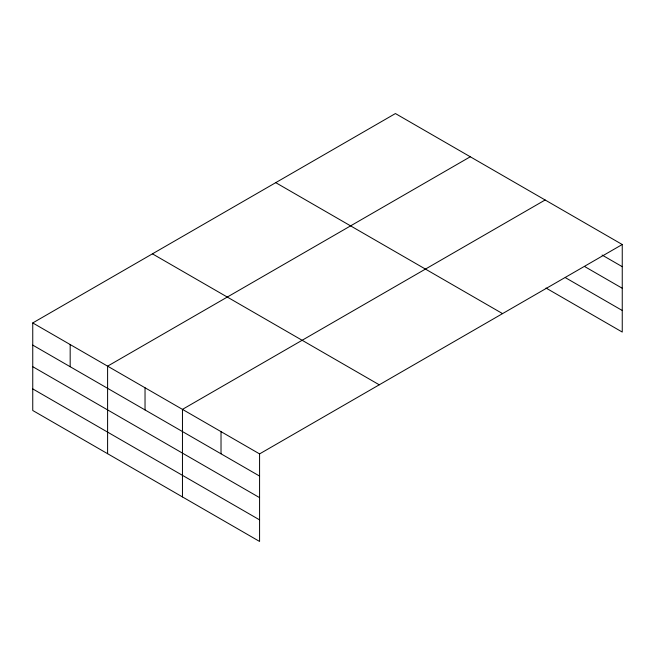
<?xml version="1.0" encoding="UTF-8"?>
<svg xmlns="http://www.w3.org/2000/svg" width="655" height="655" viewBox="0 0 655 655"><rect width="100%" height="100%" fill="white"/><g stroke="black" fill="none" stroke-linecap="round" stroke-linejoin="round"><path stroke-width="0.98" d="M622.25 244.511L395.423 113.552L32.75 322.94L32.75 410.488L259.577 541.448L259.577 453.899L622.25 244.511L622.25 332.06L546.008 288.036M470.274 156.774L107.6 366.161L107.6 453.702M545.132 199.988L182.458 409.375L182.458 496.916M602.092 255.041L622.25 266.683M584.563 266.495L622.25 288.257M565.281 277.597L622.25 310.486M275.739 182.655L502.565 313.614M152.435 253.845L379.261 384.804M32.75 322.94L259.577 453.899M32.75 345.111L259.577 476.07M32.75 366.685L259.577 497.644M32.75 388.906L259.577 519.865M221.022 431.637L221.022 453.8M145.033 387.768L145.033 409.932M70.175 344.546L70.175 366.718"/></g></svg>
